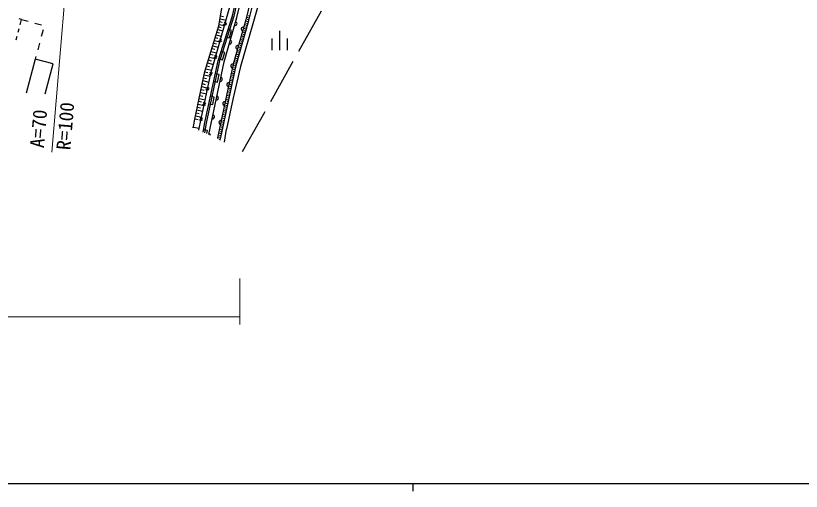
# Model space of a CAD drawing. Units: millimetres, scale not verified. Extents: x 40000 to 680000, y 20000 to 380000.
# Drawn here: x 152746 to 255014, y 204000 to 265912 of the extents above; entities that cross this region are included whole.
import ezdxf
from ezdxf.enums import TextEntityAlignment as Align

# ---------------------------------------------------------------- set-up
doc = ezdxf.new("R2010")
doc.units = ezdxf.units.MM
doc.header["$LTSCALE"] = 1000
doc.linetypes.add('DASHED', pattern=[7.5, 6, -1.5])
for name, color, linetype, lineweight in [('M-BGD', 7, 'Continuous', 25), ('M-BGD-EXST', 7, 'Continuous', 25), ('M-STR-HTXT', 7, 'Continuous', 13), ('M-TTL-BAND', 7, 'Continuous', 25)]:
    doc.layers.add(name, color=color, linetype=linetype, lineweight=lineweight)
doc.styles.add('ＭＳ ゴシック', font='')
doc.styles.get('ＭＳ ゴシック').set_extended_font_data('MS Gothic')

msp = doc.modelspace()

# ---------------------------------------------------------------- linework, layer by layer
at = {"layer": 'M-BGD', "linetype": 'DASHED'}
msp.add_line((182289, 248216), (201441, 282475), dxfattribs=at)
at = {"layer": 'M-BGD'}
for p, q in [((180948, 265907), (181301, 267431)), ((181497, 267393), (181141, 265854)), ((179095, 260058), (180948, 265907)), ((179410, 265906), (179806, 265821)), ((153509, 265415), (153192, 265499)), ((153324, 264715), (153509, 265415)), ((153509, 265415), (154379, 265184)), ((155249, 264953), (156119, 264723)), ((179280, 265148), (179635, 265067)), ((179342, 265507), (180132, 265331)), ((181141, 265854), (179371, 260266)), ((179786, 264760), (180223, 265002)), ((179883, 265100), (180125, 264662)), ((183051, 265106), (182647, 265213)), ((183175, 265590), (182770, 265697)), ((182982, 264866), (182780, 264919)), ((183116, 265347), (182914, 265401)), ((183234, 265833), (183029, 265887)), ((153067, 263748), (153196, 264231)), ((156302, 264093), (156071, 263223)), ((179037, 264102), (179730, 263936)), ((179142, 264442), (179488, 264360)), ((179219, 264789), (179928, 264623)), ((180858, 263969), (180382, 264120)), ((180556, 263016), (180858, 263969)), ((182776, 264145), (182370, 264251)), ((182707, 263904), (182504, 263957)), ((182913, 264625), (182508, 264732)), ((182845, 264385), (182642, 264438)), ((152811, 262781), (152939, 263265)), ((178718, 263058), (179075, 262972)), ((178825, 263410), (179529, 263240)), ((178931, 263756), (179283, 263672)), ((179161, 262594), (179599, 262836)), ((179259, 262934), (179501, 262496)), ((180080, 263167), (180556, 263016)), ((182502, 263183), (182092, 263289)), ((182433, 262943), (182228, 262995)), ((182639, 263664), (182231, 263770)), ((182570, 263423), (182366, 263476)), ((155841, 262353), (155610, 261483)), ((178390, 261991), (179117, 261812)), ((178500, 262349), (178863, 262260)), ((178610, 262706), (179325, 262532)), ((182090, 261741), (181676, 261846)), ((182227, 262221), (181815, 262327)), ((182158, 261981), (181952, 262034)), ((182364, 262702), (181953, 262808)), ((182296, 262462), (182090, 262515)), ((178054, 260893), (178429, 260800)), ((178167, 261263), (178906, 261080)), ((178279, 261627), (178648, 261536)), ((179952, 261109), (179476, 261260)), ((179650, 260156), (179952, 261109)), ((181815, 260779), (181398, 260884)), ((181952, 261260), (181537, 261365)), ((181884, 261020), (181676, 261072)), ((182021, 261500), (181814, 261553)), ((155379, 260613), (155286, 260259)), ((177377, 252000), (179095, 260058)), ((177710, 259771), (178473, 259579)), ((177825, 260147), (178207, 260051)), ((177941, 260524), (178691, 260336)), ((178536, 260429), (178974, 260671)), ((178634, 260769), (178876, 260331)), ((179174, 260307), (179650, 260156)), ((181541, 259818), (181121, 259922)), ((181678, 260298), (181260, 260403)), ((181609, 260058), (181400, 260110)), ((181747, 260539), (181538, 260591)), ((177475, 259006), (178251, 258809)), ((177593, 259389), (177980, 259290)), ((181307, 258846), (180893, 258947)), ((181411, 259335), (180995, 259438)), ((181359, 259090), (181151, 259142)), ((181472, 259577), (181262, 259629)), ((177200, 257844), (177584, 257748)), ((177280, 258233), (178054, 258037)), ((177361, 258624), (177748, 258525)), ((177912, 258263), (178349, 258505)), ((178010, 258603), (178251, 258165)), ((179221, 258253), (178732, 258357)), ((179013, 257275), (179221, 258253)), ((181098, 257868), (180687, 257966)), ((181203, 258357), (180790, 258457)), ((181151, 258112), (180944, 258162)), ((181255, 258601), (181048, 258652)), ((177039, 257069), (177422, 256975)), ((177119, 257456), (177889, 257264)), ((178524, 257379), (179013, 257275)), ((180890, 256890), (180482, 256985)), ((180994, 257379), (180585, 257475)), ((180942, 257134), (180737, 257182)), ((181046, 257623), (180841, 257672)), ((176800, 255915), (177563, 255733)), ((176880, 256299), (177261, 256207)), ((176959, 256683), (177726, 256496)), ((177501, 256276), (177920, 256548)), ((177574, 256622), (177846, 256203)), ((180682, 255912), (180277, 256003)), ((180786, 256401), (180380, 256494)), ((180630, 255667), (180427, 255713)), ((180734, 256156), (180531, 256202)), ((180838, 256645), (180634, 256692)), ((176564, 254772), (176941, 254685)), ((176642, 255152), (177401, 254974)), ((176721, 255533), (177101, 255444)), ((177154, 254650), (177426, 254231)), ((178596, 255319), (178107, 255423)), ((178387, 254341), (178596, 255319)), ((180473, 254934), (180072, 255022)), ((180578, 255423), (180174, 255513)), ((180421, 254689), (180220, 254733)), ((180525, 255178), (180324, 255223)), ((176329, 253638), (177081, 253470)), ((176407, 254016), (176783, 253930)), ((176485, 254393), (177240, 254220)), ((177080, 254304), (177500, 254577)), ((177898, 254445), (178387, 254341)), ((180265, 253956), (179867, 254041)), ((180369, 254445), (179969, 254531)), ((180213, 253711), (180014, 253753)), ((180317, 254200), (180117, 254243)), ((176174, 252889), (176922, 252724)), ((176251, 253263), (176625, 253180)), ((176660, 252333), (177079, 252605)), ((176734, 252678), (177006, 252259)), ((180057, 252978), (179661, 253060)), ((180161, 253467), (179764, 253550)), ((180005, 252733), (179807, 252774)), ((180109, 253222), (179910, 253264)), ((176093, 252501), (176480, 252417)), ((177145, 250769), (177380, 252002)), ((179744, 251510), (179354, 251588)), ((179848, 251999), (179456, 252078)), ((179952, 252488), (179559, 252569)), ((179796, 251755), (179600, 251794)), ((179900, 252244), (179704, 252284)), ((175869, 251406), (176647, 251258)), ((177695, 250982), (177203, 251076)), ((177614, 250560), (177695, 250982)), ((179536, 250532), (179148, 250607)), ((179640, 251021), (179251, 251097)), ((179588, 250777), (179393, 250815)), ((179692, 251266), (179497, 251304)), ((179918, 249458), (180200, 251162)), ((179432, 250043), (179046, 250116)), ((179392, 249797), (179198, 249833)), ((179484, 250288), (179290, 250325))]:
    msp.add_line(p, q, dxfattribs=at)
for points in [[(176603, 251005), (176870, 252469), (178131, 258384), (180629, 267046), (181580, 272899), (181828, 275903), (181865, 277108)], [(177889, 250435), (179870, 259908), (181538, 265690), (182382, 269301), (182431, 269534), (182942, 271741), (183062, 273675), (183146, 275698), (183162, 276134)], [(175858, 251320), (175920, 251720), (176080, 252425), (177369, 258653), (179184, 264573), (180595, 272809), (180674, 274460)], [(183550, 269028), (182700, 265387), (181035, 259618), (179026, 250008), (179005, 249909)], [(179382, 249725), (179438, 250063), (181438, 259449), (183101, 265275), (184003, 268994)], [(184758, 268773), (184633, 268414), (183697, 265175), (182025, 259303), (181045, 255223), (180200, 251162)], [(156577, 255732), (157607, 259647), (155286, 260259), (154123, 255840)], [(177347, 250680), (177580, 251936), (179374, 260268)]]:
    msp.add_lwpolyline(points, dxfattribs=at)
for centre, start, end in [((181306, 264884), 253.90713, 73.90713), ((182350, 264176), 73.90739, 253.90739), ((180613, 262482), 253.90713, 73.90713), ((181657, 261774), 73.90739, 253.90739), ((180983, 259367), 78.18803, 258.18803), ((179395, 257636), 258.18983, 78.18983), ((180471, 256920), 78.18803, 258.18803), ((178883, 255189), 258.18983, 78.18983), ((179959, 254473), 78.18803, 258.18803), ((178372, 252742), 258.18983, 78.18983), ((179448, 252026), 78.18803, 258.18803), ((177860, 250295), 9.05046, 78.18983)]:
    msp.add_arc(centre, 250, start, end, dxfattribs=at)
at = {"layer": 'M-BGD-EXST'}
for p, q in [((187084, 263926), (187084, 261426)), ((186084, 262926), (186084, 261426)), ((188084, 262926), (188084, 261426))]:
    msp.add_line(p, q, dxfattribs=at)
at = {"layer": 'M-STR-HTXT'}
for p, q in [((161476, 295485), (157455, 248155)), ((181933, 231700), (181933, 225700)), ((107588, 226700), (181933, 226700))]:
    msp.add_line(p, q, dxfattribs=at)
at = {"layer": 'M-TTL-BAND'}
for p, q in [((40000, 205000), (579000, 205000)), ((204460, 205000), (204460, 204000))]:
    msp.add_line(p, q, dxfattribs=at)

# ---------------------------------------------------------------- texts
at = {"layer": 'M-STR-HTXT', "style": 'ＭＳ ゴシック'}
for s, p in [('R=100', (160400, 248316)), ('A=70', (156967, 248603))]:
    msp.add_text(s, height=1833, rotation=85.144, dxfattribs=at).set_placement(p, align=Align.BOTTOM_LEFT)

doc.saveas('drawing.dxf')
